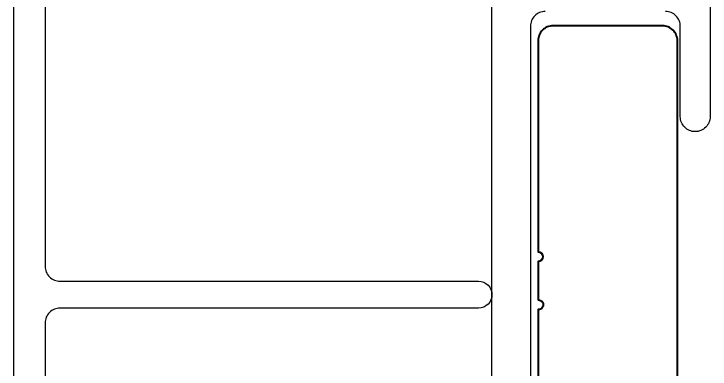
# Model space of a CAD drawing. Extents: x -26 to 91, y -47 to 75.
# Drawn here: x 4.933 to 6.382, y 54.416 to 55.154 of the extents above; entities that cross this region are included whole.
import ezdxf

# ---------------------------------------------------------------- set-up
doc = ezdxf.new("R2010")
doc.units = 0
doc.header["$MEASUREMENT"] = 0
doc.layers.get('0').update_dxf_attribs({"linetype": 'CONTINUOUS'})
doc.layers.add('DIM', color=7, linetype='CONTINUOUS')
doc.layers.add('FRAME', color=1, linetype='CONTINUOUS')

# ---------------------------------------------------------------- blocks, each defined once
blk = doc.blocks.new('3801 1 INCH GLASS STOP')
for points in [[(3.1831, -0.668), (-0.0009, -0.668, -0.414214)], [(0.0491, -0.603), (1.5201, -0.603, 0.414214), (1.5511, -0.572), (1.5511, 0.299, -0.414214), (1.5791, 0.327, -0.414214), (1.6071, 0.299), (1.6071, -0.572, 0.414214), (1.6381, -0.603), (3.0271, -0.603, 0.414214)]]:
    blk.add_lwpolyline(points, format="xyb")
blk = doc.blocks.new('3809 BLOCK FRAME')
blk.add_lwpolyline([(-1.674, 0.454), (-4.425, 0.454)])
for points in [[(-3.575, 0), (-3.281, 0, 0.414214), (-3.25, 0.031, 0.414214), (-3.281, 0.062), (-3.469, 0.062, -0.414214), (-3.5, 0.093)], [(-3.5, 0.343, -0.414214), (-3.469, 0.374), (-2.4167, 0.374, -0.5024), (-2.387, 0.3341, 0.280293), (-2.3495, 0.1903, 0.498955), (-2.3005, 0.198, 0.334263), (-2.3063, 0.2348, -2.470836), (-2.1937, 0.2348, 0.334263), (-2.1995, 0.198, 0.498955), (-2.1505, 0.1903, 0.280293), (-2.113, 0.3341, -0.5024), (-2.0833, 0.374), (-1.637, 0.374, -0.414214)]]:
    blk.add_lwpolyline(points, format="xyb")

msp = doc.modelspace()

# ---------------------------------------------------------------- linework, layer by layer
at = {"layer": 'DIM', "color": 5, "lineweight": 40}
msp.add_lwpolyline([(6.3145, 53.3105), (6.3145, 55.0985, 0.414214), (6.2835, 55.1295), (6.0555, 55.1295, 0.414214), (6.0245, 55.0985), (6.0245, 54.6595, -1), (6.0245, 54.6395), (6.0245, 54.5594, -1.086283), (6.0245, 54.5395), (6.0245, 54.1205, 0.414214), (6.0555, 54.0895), (6.1934, 54.0895, -0.414214), (6.2244, 54.0585), (6.2244, 53.9755, -0.414214), (6.1934, 53.9445), (6.1472, 53.9445, 3.577628), (6.1472, 53.8745), (6.1934, 53.8745, -0.414214), (6.2244, 53.8435), (6.2244, 53.7605, -0.414214), (6.1934, 53.7295), (6.0555, 53.7295, 0.414214), (6.0245, 53.6985), (6.0245, 53.3105, 0.414214)], format="xyb", dxfattribs=at)

# ---------------------------------------------------------------- block references
at = {"layer": 'FRAME', "xscale": -1, "rotation": 90}
msp.add_blockref('3809 BLOCK FRAME', (6.3825, 51.6595), dxfattribs=at)
at = {"layer": 'FRAME', "rotation": 270}
msp.add_blockref('3801 1 INCH GLASS STOP', (5.6015, 56.1495), dxfattribs=at)

doc.saveas('drawing.dxf')
